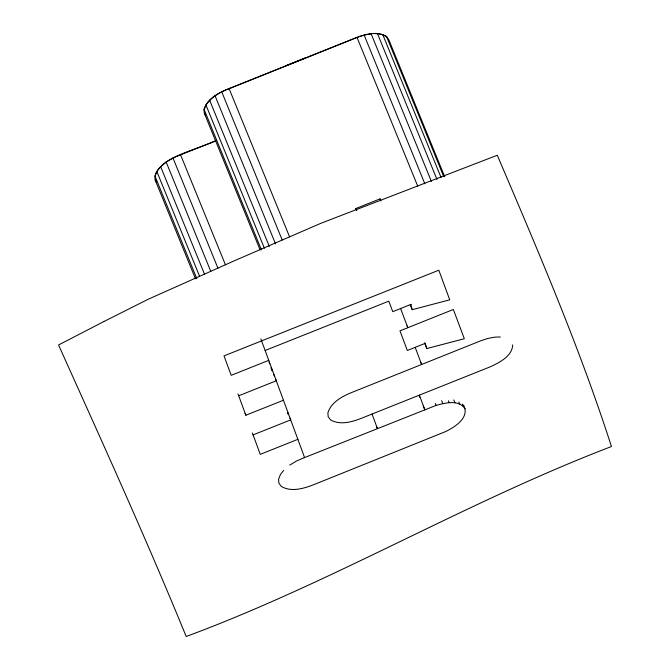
<?xml version="1.0" encoding="UTF-8"?>
<svg xmlns="http://www.w3.org/2000/svg" width="670" height="670" viewBox="0 0 670 670"><rect width="100%" height="100%" fill="white"/><g stroke="black" fill="none" stroke-linecap="round" stroke-linejoin="round"><path stroke-width="1" d="M260.111 249.918L204.342 113.264L204.057 109.294C207.608 98.297 219.031 92.544 229.065 88.549L356.976 37.311C366.239 34.086 377.595 30.904 386.565 36.532L388.726 39.53L444.729 176.763M195.489 278.821L155.18 180.054C153.589 172.215 160.607 166.269 166.127 161.964C181.603 152.191 199.836 147.986 216.377 140.407M283.653 470.457L280.462 474.444L278.603 479.05L278.871 483.137L281.233 486.387C291.257 492.375 303.728 488.547 313.82 484.653L445.483 431.631C454.947 427.108 470.265 417.326 463.506 405.007M289.809 465.047L296.609 460.968L304.582 457.56L260.865 338.945M285.378 65.886L305.168 57.98M357.051 37.512L229.14 88.75A28.559 13.626 -22.2 0 0 216.05 95.215M355.921 208.496L356.683 210.38L355.921 208.496L380.049 198.873L380.82 200.757M265.178 350.477L388.818 301.165L392.762 311.659L411.162 304.289L410.81 304.884M268.804 360.326L231.184 375.334L224.023 355.879L438.825 270.203L449.729 299.833L412.218 309.682L410.258 304.875M283.485 400.225L245.857 415.233L238.704 395.777L276.325 380.769L275.588 378.952M297.874 439.336L260.253 454.344L253.093 434.889L290.721 419.881L289.976 418.072M215.48 141.002L180.565 154.845A29.581 14.112 -22.2 0 0 173.999 157.592M304.172 457.727L436.095 405.409C445.148 402.888 459.009 399.303 465.089 408.884M426.815 348.559L464.327 338.719L453.347 309.481L399.965 330.863L407.335 350.485L425.216 343.325L426.815 348.559L424.462 342.797M500.364 336.985L494.929 337.127L487.953 338.425L480.817 340.77L352.906 392.009C342.873 396.003 331.449 401.757 327.898 412.753L328.183 416.723L330.536 419.872C340.444 425.618 352.629 421.79 362.495 417.862L490.448 366.741C499.577 362.428 512.156 356.247 512.734 344.857M204.342 113.264L205.523 114.838M156.361 181.679L155.18 180.054L155.616 179.878L156.537 182.139M386.565 36.532L443.749 176.671M382.712 34.48L441.078 177.508M377.436 33.5L436.982 179.434M371.088 33.668L431.43 181.528M364.111 34.966L424.847 183.798M356.976 37.311L417.712 186.143M462.35 404.085L463.146 406.02M458.917 402.034L459.704 403.968M453.783 399.94L454.972 402.838M448.439 400.777L449.227 402.712M441.622 400.677L442.811 403.583M407.042 325.796L407.829 327.714L400.618 308.51M420.45 361.599L421.631 364.48L415.191 347.336M435.307 403.474L436.095 405.409M418.934 395.35L419.73 397.285M423.281 405.995L424.855 409.864L419.395 395.124M376.682 426.74L377.47 428.658L372.043 414.043M229.065 88.549L289.574 236.828M221.669 91.681L282.179 239.96M215.011 95.642L275.529 243.922M209.601 100.132L269.323 246.476M205.858 104.796L264.39 248.235M204.057 109.294L261.401 249.826M271.048 367.83L272.229 370.736M273.737 374.421L274.474 376.23M287.757 412.628L288.502 414.445M180.49 154.636L225.472 264.868M172.927 157.886L217.976 268.276M166.127 161.964L210.782 271.384M160.607 166.57L204.467 274.055M156.772 171.361L199.451 275.94M154.921 175.967L196.804 278.611M237.925 393.885L238.704 395.777M245.086 413.34L245.857 415.233M252.322 432.996L253.093 434.889M380.049 198.873L380.761 200.816M269.047 361.967L269.759 363.911M271.191 367.805L272.271 370.728M287.731 412.762L288.452 414.705M410.693 304.473L412.218 309.682M155.356 175.858A29.581 14.112 -22.2 0 1 166.403 162.056M167.182 161.529A29.581 14.112 -22.2 0 1 173.111 158.045M204.509 112.183A28.559 13.626 -22.2 0 1 205.749 105.659M206.268 104.755A28.559 13.626 -22.2 0 1 215.296 95.735M357.914 37.177A28.55 13.626 -22.2 0 1 363.199 35.443M364.07 35.209A28.55 13.626 -22.2 0 1 370.937 33.927M375.208 33.693A28.55 13.626 -22.2 0 1 377.185 33.768M379.044 33.961A28.55 13.626 -22.2 0 1 381.607 34.497M382.377 34.731A28.55 13.626 -22.2 0 1 385.543 36.272M386.171 36.758A28.55 13.626 -22.2 0 1 387.453 38.123M103.791 321.583L58.55 344.983C102.066 441.739 146.035 538.303 186.185 636.5C332.094 582.473 466.219 502.039 611.45 446.522C579.458 347.169 538.194 251.166 497.282 155.247L320.603 223.42L234.709 260.622L147.953 299.364L103.791 321.583"/></g></svg>
